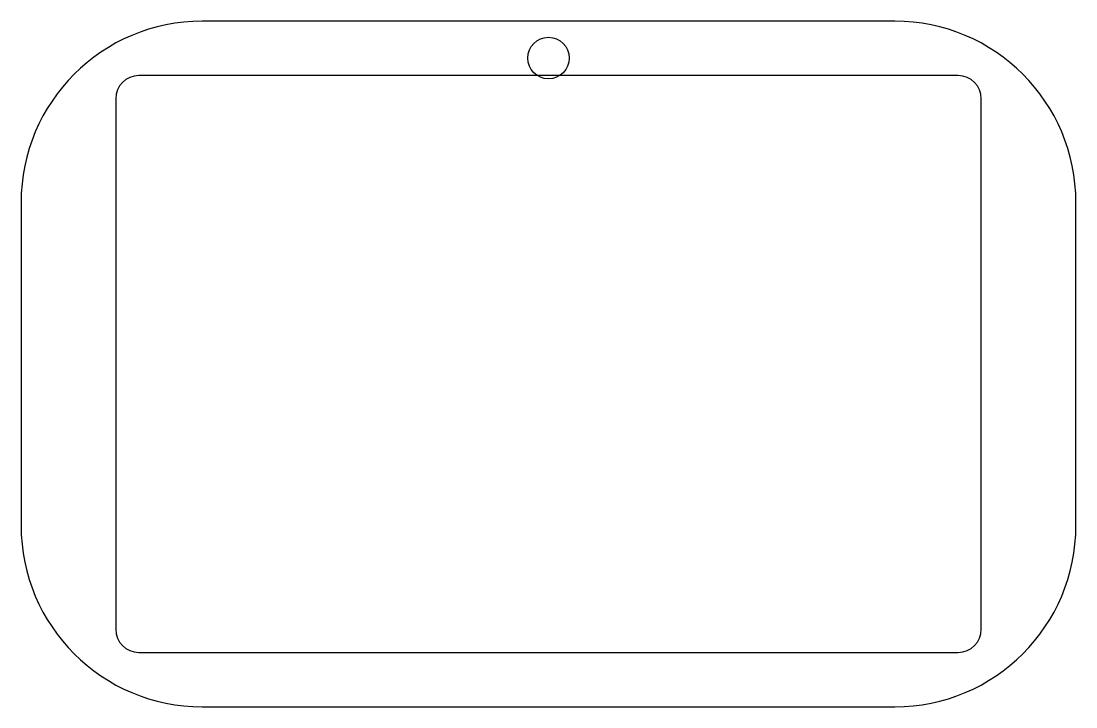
# Model space of a CAD drawing. Header units: millimetres. Extents: x -45.7 to 45.7, y -29.7 to 29.7.
import ezdxf

# ---------------------------------------------------------------- set-up
doc = ezdxf.new("R2010")
doc.units = ezdxf.units.MM
doc.layers.add('KAMERA_VOLITELNE', color=7, linetype='Continuous')
doc.layers.add('MASKA', color=7, linetype='Continuous')

msp = doc.modelspace()

# ---------------------------------------------------------------- linework, layer by layer
at = {"layer": 'KAMERA_VOLITELNE'}
msp.add_circle((0, 26.5), 1.8, dxfattribs=at)
at = {"layer": 'MASKA'}
for p, q in [((29.992, 29.7), (-29.992, 29.7)), ((35.497, 24.98), (-35.497, 24.98)), ((-37.497, 22.98), (-37.497, -22.98)), ((37.497, -22.98), (37.497, 22.98)), ((-45.692, 14), (-45.692, -14)), ((45.692, -14), (45.692, 14)), ((-35.497, -24.98), (35.497, -24.98)), ((-29.992, -29.7), (29.992, -29.7))]:
    msp.add_line(p, q, dxfattribs=at)
for centre, radius, start, end in [((-29.992, 14), 15.7, 90, 180), ((29.992, 14), 15.7, 0, 90), ((-35.497, 22.98), 2, 90, 180), ((35.497, 22.98), 2, 0, 90), ((-29.992, -14), 15.7, 180, 270), ((29.992, -14), 15.7, 270, 360), ((-35.497, -22.98), 2, 180, 270), ((35.497, -22.98), 2, 270, 360)]:
    msp.add_arc(centre, radius, start, end, dxfattribs=at)

doc.saveas('drawing.dxf')
